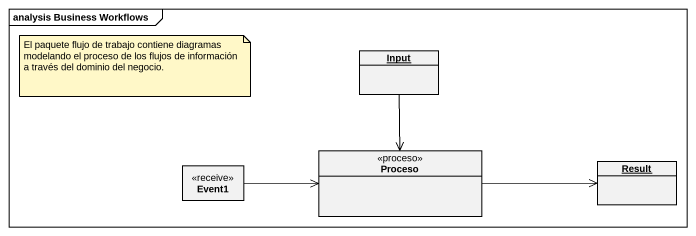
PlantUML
@startuml
mainframe analysis Business Workflows
hide circle
hide empty members
object Input
class Event1 <<receive>>
class Proceso <<proceso>>
object Result
Input --> Proceso
Event1 -right-> Proceso
Proceso -right-> Result
note as N1
  El paquete flujo de trabajo contiene diagramas modelando el proceso de los flujos de información a través del dominio del negocio.
end note
@enduml
